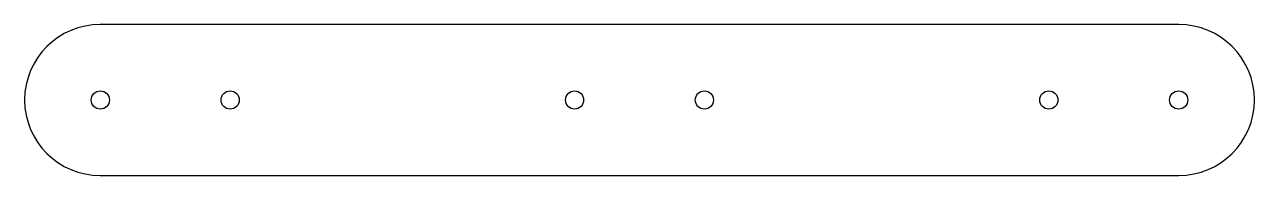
# Model space of a CAD drawing. Header units: millimetres. Extents: x 34 to 318, y 64 to 99.
import ezdxf

# ---------------------------------------------------------------- set-up
doc = ezdxf.new("R2010")
doc.units = ezdxf.units.MM

msp = doc.modelspace()

# ---------------------------------------------------------------- linework, layer by layer
at = {"color": 7, "linetype": 'Continuous', "lineweight": 25}
for p, q in [((300.82, 99.2), (51.63, 99.2)), ((51.63, 64.2), (300.82, 64.2))]:
    msp.add_line(p, q, dxfattribs=at)
for centre in [(51.63, 81.7), (81.63, 81.7), (161.22, 81.7), (191.22, 81.7), (270.82, 81.7), (300.82, 81.7)]:
    msp.add_circle(centre, 2.1, dxfattribs=at)
for centre, start, end in [((51.63, 81.7), 90, 270), ((300.82, 81.7), 270, 90)]:
    msp.add_arc(centre, 17.5, start, end, dxfattribs=at)

doc.saveas('drawing.dxf')
